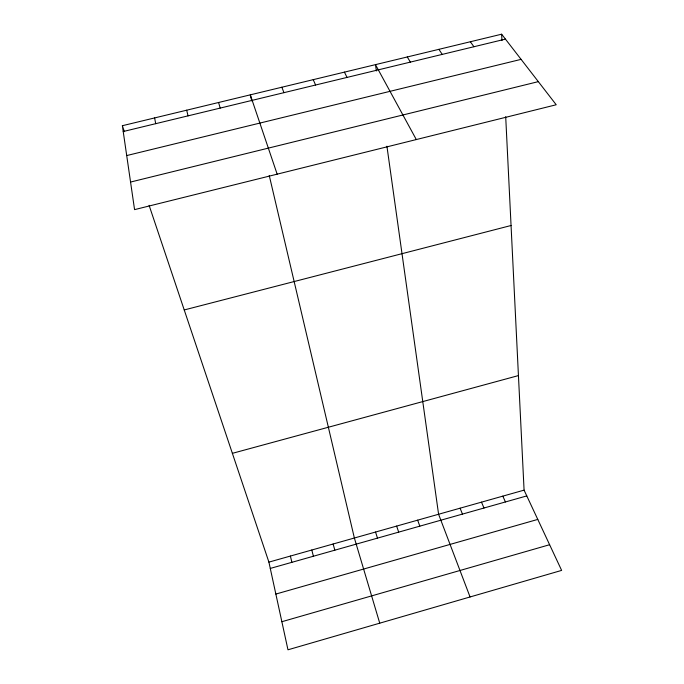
<?xml version="1.0" encoding="UTF-8"?>
<svg xmlns="http://www.w3.org/2000/svg" width="684" height="684" viewBox="0 0 684 684"><rect width="100%" height="100%" fill="white"/><g stroke="black" fill="none" stroke-linecap="round" stroke-linejoin="round"><path stroke-width="1.03" d="M281.859 621.713L549.62 544.712M275.849 594.071L537.778 519.413M524.081 490.137L561.632 570.396L287.973 649.8L268.906 562.12L524.081 490.137L505.698 116.673M270.274 568.43L526.783 495.917M232.372 453.338L518.438 375.584M184.227 309.955L511.051 225.506M130.558 182.055L538.325 81.635M126.702 155.567L521.105 59.363M122.368 125.711L501.637 34.2L556.212 104.763L134.568 209.629L122.368 125.711L124.368 131.679M123.214 131.533L505.442 39.116M470.361 41.75L473.926 46.734M438.906 49.334L442.232 54.395M407.279 56.969L410.366 62.107M416.308 139.562L375.473 64.638L376.362 70.956M344.437 72.128L347.036 77.42M502.826 496.139L505.425 501.953M313.229 79.66L315.589 85.021M481.493 502.15L483.981 508.015M460.084 508.195L462.461 514.103M281.851 87.227L283.963 92.665M470.062 596.97L438.589 514.257L386.922 146.205M417.65 520.165L419.814 526.158M396.634 526.09L398.687 532.126M277.157 174.163L250.301 94.837L251.721 100.881M149.103 205.337L268.906 562.12M375.542 532.041L377.483 538.12M379.74 623.175L354.372 538.009L269.239 175.463M218.581 102.497L220.197 108.081M333.125 544.002L334.835 550.175M311.801 550.021L313.4 556.237M186.681 110.192L188.049 115.861M290.392 556.058L291.88 562.316M154.61 117.93L155.721 123.676M501.637 34.2L501.953 40.587"/></g></svg>
